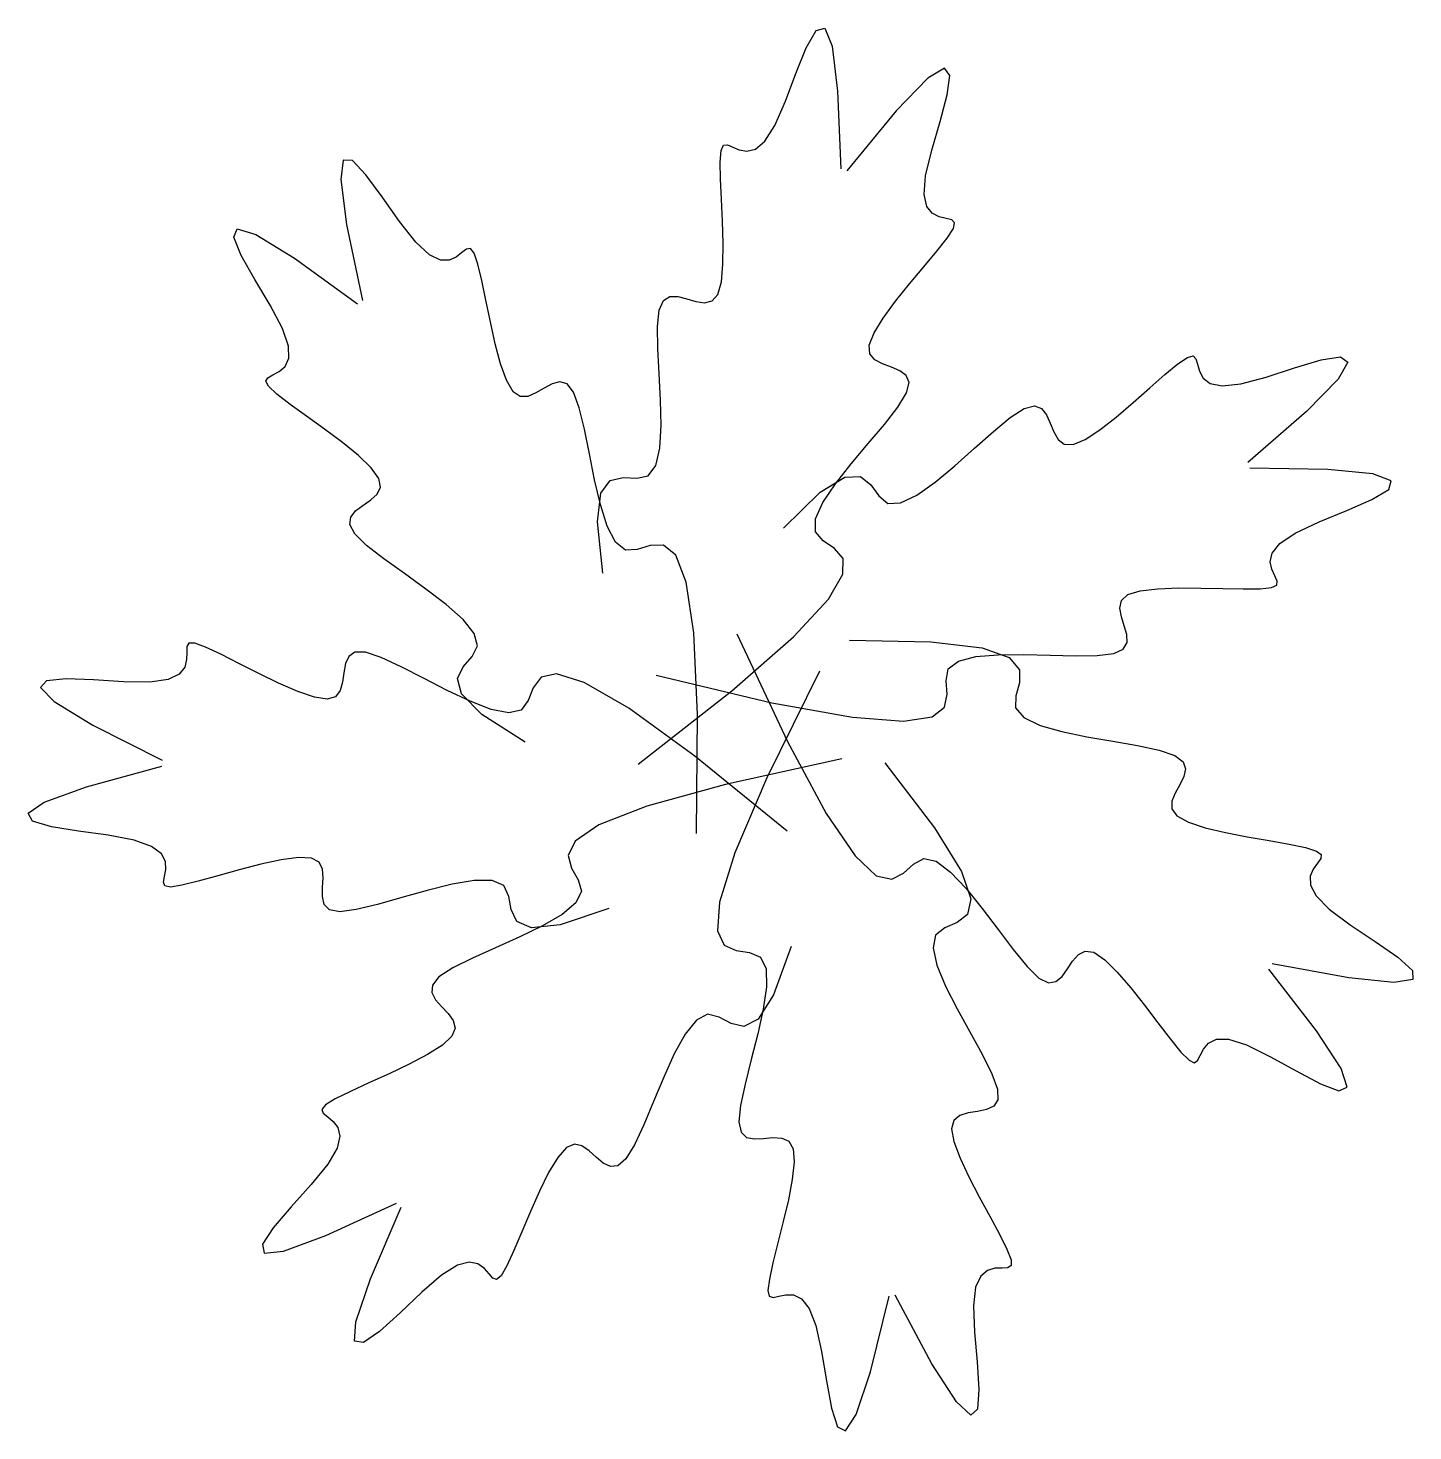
# Model space of a CAD drawing. Extents: x -1035 to 974, y -1021 to 1015.
import ezdxf

# ---------------------------------------------------------------- set-up
doc = ezdxf.new("R2010")
doc.units = 0
doc.header["$MEASUREMENT"] = 0
doc.layers.get('0').update_dxf_attribs({"linetype": 'CONTINUOUS'})

msp = doc.modelspace()

# ---------------------------------------------------------------- linework, layer by layer
for points in [[(-201.4, 224), (-209.1, 298.2), (-204.1, 339.9), (-190.4, 358.2), (-171.7, 362.4), (-152, 361.6), (-135.2, 365.1), (-124.1, 379.9), (-118.3, 405.2), (-116.5, 437.9), (-117.3, 474.9), (-119.3, 513.2), (-121.2, 549.8), (-121.7, 581.6), (-119.3, 605.5), (-113.2, 619.6), (-103.8, 625.3), (-92.2, 625.2), (-79.3, 622), (-66.2, 618.1), (-53.6, 616.2), (-42.7, 618.7), (-34.3, 628.2), (-29.2, 646.5), (-26.9, 671.9), (-26.6, 702), (-27.6, 734.4), (-29.2, 766.5), (-30.6, 795.9), (-31, 820.3), (-29.7, 837), (-26.2, 844.7), (-20.5, 845.4), (-12.8, 842.1), (-3.2, 838), (7.9, 836), (20.3, 839.2), (33.9, 850.6), (48.5, 873.4), (63.7, 908.4), (79, 949), (94, 986.1), (108.1, 1011), (120.7, 1014.7), (131.3, 988.4), (139.3, 923.3), (144.2, 810.4)], [(-149.8, -53.3), (-13.8, 53.2), (75.3, 131.3), (126.1, 185.9), (147.2, 222.2), (147.3, 245.1), (134.9, 259.7), (118.7, 270.9), (107.4, 283.8), (107.5, 302.4), (118.1, 326.1), (136.3, 353.3), (159.3, 382.3), (183.9, 411.7), (207.5, 439.7), (227, 464.8), (239.5, 485.4), (243.1, 500.3), (239.1, 510.5), (229.8, 517.4), (217.6, 522.6), (204.7, 527.4), (193.5, 533.4), (186.3, 542), (185.4, 554.7), (192.3, 572.3), (205.7, 594), (223.6, 618.2), (243.9, 643.4), (264.5, 668.1), (283.3, 690.8), (298.3, 710), (307.4, 724.1), (309.2, 732.3), (305.1, 736.3), (296.9, 738.4), (286.8, 740.8), (276.8, 745.9), (268.8, 756), (264.8, 773.3), (266.9, 800.2), (275.9, 837.4), (288, 879), (298.4, 917.7), (302.2, 946), (294.4, 956.5), (270.1, 941.9), (224.5, 894.7), (152.6, 807.6)], [(-65.1, -153.9), (-63.6, 18.8), (-69.1, 137.1), (-80.2, 210.9), (-95.4, 250), (-113.2, 264.4), (-132.3, 263.8), (-151.2, 258.1), (-168.4, 257.3), (-182.8, 269), (-194.7, 292), (-204.6, 323.2), (-213.1, 359.3), (-220.6, 396.9), (-227.9, 432.8), (-235.3, 463.7), (-243.6, 486.3), (-253, 498.3), (-263.5, 501.5), (-274.7, 498.6), (-286.4, 492.3), (-298.2, 485.3), (-309.8, 480.2), (-321, 480), (-331.5, 487.1), (-341, 503.6), (-349.6, 527.6), (-357.3, 556.7), (-364.4, 588.3), (-370.9, 619.8), (-376.9, 648.6), (-382.5, 672.3), (-387.9, 688.2), (-393.2, 694.8), (-398.9, 694), (-405.6, 688.9), (-413.8, 682.5), (-424, 677.9), (-436.9, 677.9), (-452.9, 685.6), (-472.7, 704), (-496.1, 734.2), (-521.1, 769.6), (-544.8, 801.9), (-564.6, 822.4), (-577.7, 822.9), (-581.5, 794.8), (-573, 729.7), (-549.7, 619.2)], [(-314.1, -21.5), (-376.9, 18.8), (-406.4, 48.7), (-412.2, 70.9), (-403.8, 88), (-390.9, 103), (-383.1, 118.3), (-387.8, 136.3), (-404, 156.6), (-428.4, 178.4), (-457.9, 200.8), (-489.1, 223.1), (-518.9, 244.4), (-544, 263.9), (-561.2, 280.7), (-568.4, 294.2), (-567, 305.1), (-559.8, 314.1), (-549.2, 322.2), (-538, 330.1), (-528.6, 338.6), (-523.7, 348.8), (-526, 361.2), (-537.1, 376.6), (-555.5, 394.3), (-578.9, 413.3), (-604.8, 432.7), (-630.9, 451.5), (-654.8, 468.7), (-674.1, 483.6), (-686.4, 495), (-690.2, 502.5), (-687.1, 507.4), (-679.8, 511.5), (-670.6, 516.3), (-662.1, 523.8), (-656.9, 535.5), (-657.3, 553.3), (-666, 578.8), (-684, 612.6), (-706.1, 649.9), (-725.8, 684.7), (-736.4, 711.2), (-731.5, 723.4), (-704.4, 715.3), (-648.4, 680.9), (-557.1, 614.4)], [(60.7, 288.9), (114, 341.1), (149.7, 363.2), (172.5, 363.9), (187.4, 351.9), (199.1, 336.1), (212.3, 325), (230.9, 325.7), (254.3, 336.9), (281, 355.9), (309.4, 379.6), (338.1, 405), (365.5, 429.3), (390, 449.5), (410.2, 462.6), (425, 466.5), (435.3, 462.8), (442.5, 453.7), (448, 441.6), (453.2, 428.9), (459.5, 417.9), (468.3, 410.9), (481, 410.3), (498.5, 417.7), (519.8, 431.7), (543.5, 450.3), (568.1, 471.2), (592.3, 492.5), (614.4, 511.9), (633.2, 527.4), (647.1, 536.9), (655.2, 538.9), (659.3, 534.8), (661.6, 526.8), (664.3, 516.7), (669.7, 506.8), (680, 499.1), (697.4, 495.6), (724.2, 498.4), (761.1, 508.4), (802.4, 521.6), (840.8, 533.1), (869, 537.6), (879.8, 530.1), (865.8, 505.4), (819.9, 458.5), (734.7, 384.3)], [(-123.8, 75.6), (44.2, 35.7), (160.8, 14.7), (235.2, 9.1), (276.7, 15.2), (294.7, 29.4), (298.3, 48.2), (297, 67.8), (300, 84.8), (314.6, 96.3), (339.8, 102.7), (372.4, 105.4), (409.4, 105.6), (447.8, 104.6), (484.4, 103.7), (516.1, 104.1), (540, 107.1), (553.9, 113.6), (559.3, 123.1), (559, 134.7), (555.4, 147.5), (551.2, 160.6), (548.9, 173.1), (551.1, 184.1), (560.4, 192.7), (578.6, 198.3), (603.9, 201.3), (634, 202.4), (666.3, 202.2), (698.5, 201.5), (728, 200.9), (752.3, 201.2), (769, 202.9), (776.6, 206.6), (777.1, 212.3), (773.6, 220), (769.2, 229.4), (767, 240.4), (769.8, 253), (780.9, 266.9), (803.2, 282), (837.9, 298.2), (878, 314.6), (914.7, 330.6), (939.2, 345.3), (942.6, 358), (916, 367.9), (850.7, 374.1), (737.7, 376)], [(66.3, -150.5), (-67.8, -41.6), (-163.7, 27.8), (-228.3, 65.2), (-268.4, 77.7), (-290.7, 72.7), (-302.1, 57.4), (-309.5, 39.1), (-319.6, 25.1), (-337.7, 21.1), (-363.1, 26.2), (-393.7, 37.9), (-427.2, 53.8), (-461.3, 71.3), (-493.8, 88.1), (-522.7, 101.5), (-545.5, 109.2), (-560.8, 109.3), (-569.8, 103.1), (-574.5, 92.5), (-576.9, 79.4), (-578.7, 65.8), (-582.1, 53.6), (-588.8, 44.6), (-601, 40.9), (-619.7, 43.7), (-643.9, 52), (-671.5, 64.1), (-700.5, 78.3), (-729.2, 92.8), (-755.5, 106.2), (-777.5, 116.5), (-793.3, 122.2), (-801.8, 122.2), (-804.7, 117.2), (-804.9, 108.8), (-805, 98.4), (-807.8, 87.5), (-815.8, 77.4), (-831.8, 69.7), (-858.5, 65.8), (-896.7, 66.3), (-940, 68.8), (-980, 70.4), (-1008.5, 67.7), (-1017, 57.8), (-997.4, 37.4), (-941.2, 3.4), (-840.3, -47.3)], [(-6.9, 135.7), (66.7, -20.6), (123, -124.8), (165, -186.5), (195.6, -215.1), (217.9, -220.3), (234.9, -211.5), (249.4, -198.2), (264.6, -190), (282.6, -194.2), (303.3, -209.9), (325.8, -233.7), (349, -262.5), (372.2, -293.1), (394.3, -322.3), (414.4, -346.9), (431.6, -363.7), (445.4, -370.4), (456.2, -368.8), (465, -361.3), (472.8, -350.5), (480.4, -339.1), (488.7, -329.5), (498.7, -324.4), (511.2, -326.3), (526.9, -337), (545.1, -354.9), (564.7, -377.7), (584.8, -403.1), (604.2, -428.7), (622.2, -452.1), (637.5, -471), (649.3, -483), (656.9, -486.6), (661.7, -483.4), (665.5, -475.9), (670.2, -466.6), (677.4, -458), (689, -452.4), (706.7, -452.4), (732.5, -460.4), (766.7, -477.4), (804.6, -498.5), (840, -517.3), (866.8, -527.2), (878.8, -522), (869.9, -495.1), (834.1, -440.1), (765.1, -350.6)], [(156.5, 126.7), (274.9, 124.4), (349, 115.3), (388.5, 101.2), (403.3, 83.7), (403.2, 64.6), (398.1, 45.6), (397.7, 28.4), (409.8, 14.3), (433.1, 3), (464.6, -6), (500.9, -13.5), (538.7, -20), (574.7, -26.3), (605.8, -32.9), (628.6, -40.6), (640.9, -49.7), (644.4, -60.1), (641.8, -71.4), (635.8, -83.2), (629.1, -95.2), (624.4, -107), (624.4, -118.2), (631.8, -128.5), (648.5, -137.5), (672.8, -145.5), (702.1, -152.4), (733.8, -158.6), (765.5, -164.2), (794.5, -169.5), (818.3, -174.4), (834.4, -179.4), (841.1, -184.5), (840.5, -190.3), (835.6, -197.1), (829.4, -205.5), (825, -215.8), (825.4, -228.7), (833.5, -244.5), (852.4, -263.7), (883.2, -286.4), (919.3, -310.4), (952.2, -333.2), (973.3, -352.5), (974.1, -365.6), (946.2, -370.1), (880.9, -363.4), (769.7, -343)], [(113, 81.8), (36.7, -73.2), (-9.7, -182.2), (-31.7, -253.5), (-35, -295.3), (-25.2, -316), (-7.7, -323.7), (11.8, -326.8), (27.6, -333.5), (35.6, -350.3), (36.3, -376.2), (31.6, -408.6), (23.6, -444.8), (14.1, -482), (5.1, -517.4), (-1.6, -548.5), (-4, -572.5), (-0.7, -587.4), (7.3, -594.9), (18.7, -597.1), (31.9, -596.4), (45.6, -595.2), (58.3, -595.8), (68.5, -600.4), (74.9, -611.4), (76.3, -630.3), (73.6, -655.7), (68, -685.3), (60.6, -716.8), (52.8, -747.9), (45.6, -776.6), (40.4, -800.3), (38.4, -817), (40.3, -825.2), (45.8, -827), (54, -825.3), (64.2, -823.1), (75.5, -823.4), (87.1, -829), (98.2, -842.9), (107.9, -868), (116, -905.4), (123.1, -948.1), (130.5, -987.5), (139.4, -1014.6), (151, -1020.7), (166.5, -997.1), (187.2, -934.8), (214.1, -825)], [(-192.5, -262.6), (-263.2, -286.6), (-304.9, -291), (-325.8, -281.7), (-334, -264.4), (-337.6, -245.1), (-344.8, -229.4), (-361.8, -221.9), (-387.7, -221.9), (-420, -227.4), (-455.9, -236.4), (-492.8, -246.9), (-528, -256.9), (-558.9, -264.4), (-582.8, -267.4), (-597.8, -264.6), (-605.5, -256.7), (-608, -245.4), (-607.7, -232.1), (-606.9, -218.4), (-607.8, -205.8), (-612.6, -195.6), (-623.8, -189.6), (-642.8, -188.7), (-668.1, -192.1), (-697.5, -198.5), (-728.8, -206.7), (-759.7, -215.4), (-788.1, -223.3), (-811.8, -229.1), (-828.4, -231.6), (-836.6, -229.9), (-838.6, -224.5), (-837.1, -216.2), (-835.2, -206), (-835.7, -194.7), (-841.6, -183.3), (-855.8, -172.6), (-881.2, -163.5), (-918.8, -156.4), (-961.7, -150.5), (-1001.3, -144.1), (-1028.6, -136), (-1035.1, -124.5), (-1011.8, -108.3), (-950.1, -86), (-841.1, -56.1)], [(145.6, -45.6), (-23.1, -82.6), (-137.3, -114.3), (-206.8, -141.5), (-241.5, -165), (-251.5, -185.6), (-246.7, -204.1), (-237, -221.2), (-232.3, -237.8), (-240.5, -254.5), (-260.4, -271.2), (-288.6, -287.8), (-321.8, -304), (-356.8, -319.8), (-390.2, -334.8), (-418.7, -349), (-438.9, -362), (-448.5, -373.9), (-449.3, -384.8), (-444, -395.1), (-435.2, -405.1), (-425.7, -415), (-418.2, -425.3), (-415.5, -436.2), (-420.1, -448), (-434, -460.9), (-455.6, -474.6), (-482.2, -488.6), (-511.4, -502.5), (-540.7, -515.8), (-567.5, -528.1), (-589.3, -538.9), (-603.6, -547.6), (-608.8, -554.3), (-606.8, -559.7), (-600.4, -565.1), (-592.3, -571.7), (-585.5, -580.6), (-582.6, -593.2), (-586.6, -610.5), (-600.1, -633.8), (-624.3, -663.4), (-653.3, -695.6), (-679.5, -726), (-695.1, -749.8), (-692.7, -762.7), (-664.5, -760.1), (-602.9, -737.4), (-500.3, -690.1)], [(207.8, -51.6), (279.9, -145.6), (319, -209.2), (332.5, -248.9), (328.1, -271.3), (313.1, -283.2), (295.1, -291), (281.4, -301.5), (277.9, -319.7), (283.6, -345), (296.2, -375.2), (312.9, -408.2), (331.4, -441.9), (349, -474), (363.2, -502.4), (371.4, -525), (372, -540.3), (366, -549.5), (355.6, -554.5), (342.6, -557.2), (329, -559.4), (316.9, -563.1), (308.1, -570.1), (304.7, -582.3), (308, -601), (317, -624.9), (329.8, -652.2), (344.7, -680.9), (360.1, -709.1), (374.1, -735.1), (385, -756.8), (391.2, -772.4), (391.3, -780.9), (386.5, -784), (378.1, -784.4), (367.7, -784.8), (356.8, -787.8), (347, -796.1), (339.7, -812.3), (336.5, -839.1), (338, -877.3), (341.7, -920.5), (344.4, -960.5), (342.5, -989), (332.7, -997.8), (311.8, -978.7), (276.3, -923.5), (222.9, -823.9)], [(71.9, -317.8), (46.5, -388), (24, -423.4), (3.6, -434), (-15, -429.6), (-32.4, -420.4), (-49.1, -416.2), (-65.5, -424.8), (-81.7, -445.1), (-97.5, -473.8), (-112.9, -507.4), (-127.7, -542.8), (-141.8, -576.6), (-155.2, -605.4), (-167.7, -626), (-179.3, -636), (-190.2, -637.1), (-200.7, -632), (-210.9, -623.5), (-221.1, -614.3), (-231.5, -607.1), (-242.4, -604.6), (-254.1, -609.6), (-266.7, -623.8), (-279.8, -645.7), (-293.1, -672.7), (-306.2, -702.3), (-318.7, -731.9), (-330.3, -759), (-340.4, -781.1), (-348.8, -795.7), (-355.3, -801.1), (-360.8, -799.2), (-366.3, -792.9), (-373.1, -785), (-382.3, -778.4), (-394.9, -775.9), (-412.1, -780.3), (-435.1, -794.5), (-464, -819.5), (-495.4, -849.4), (-525, -876.3), (-548.5, -892.6), (-561.5, -890.5), (-559.6, -862.2), (-538.5, -800.1), (-494, -696.3)]]:
    msp.add_lwpolyline(points)

doc.saveas('drawing.dxf')
